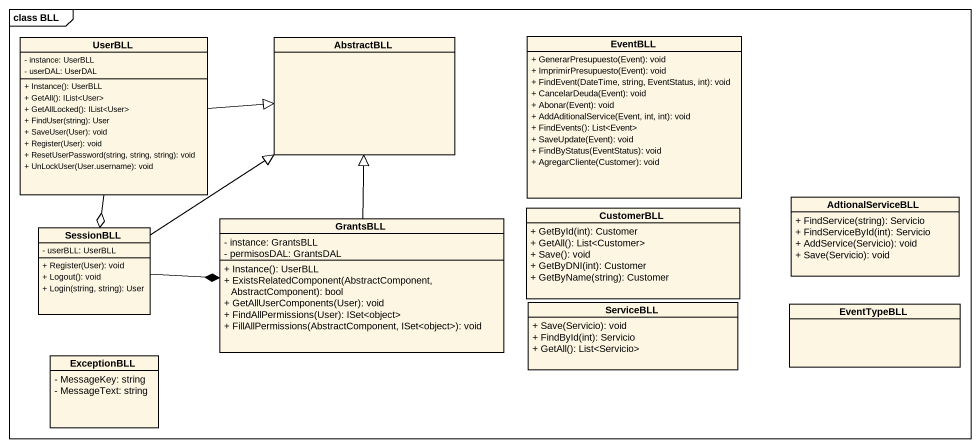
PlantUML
@startuml
mainframe class BLL
hide circle
hide empty members
skinparam classAttributeIconSize 0
class UserBLL {
  - instance: UserBLL
  - userDAL: UserDAL
  + Instance(): UserBLL
  + GetAll(): IList<User>
  + GetAllLocked(): IList<User>
  + FindUser(string): User
  + SaveUser(User): void
  + Register(User): void
  + ResetUserPassword(string, string, string): void
  + UnLockUser(User.username): void
}
class AbstractBLL
class EventBLL {
  + GenerarPresupuesto(Event): void
  + ImprimirPresupuesto(Event): void
  + FindEvent(DateTime, string, EventStatus, int): void
  + CancelarDeuda(Event): void
  + Abonar(Event): void
  + AddAditionalService(Event, int, int): void
  + FindEvents(): List<Event>
  + SaveUpdate(Event): void
  + FindByStatus(EventStatus): void
  + AgregarCliente(Customer): void
}
class CustomerBLL {
  + GetById(int): Customer
  + GetAll(): List<Customer>
  + Save(): void
  + GetByDNI(int): Customer
  + GetByName(string): Customer
}
class AdtionalServiceBLL {
  + FindService(string): Servicio
  + FindServiceById(int): Servicio
  + AddService(Servicio): void
  + Save(Servicio): void
}
class SessionBLL {
  - userBLL: UserBLL
  + Register(User): void
  + Logout(): void
  + Login(string, string): User
}
class GrantsBLL {
  - instance: GrantsBLL
  - permisosDAL: GrantsDAL
  + Instance(): UserBLL
  + ExistsRelatedComponent(AbstractComponent, AbstractComponent): bool
  + GetAllUserComponents(User): void
  + FindAllPermissions(User): ISet<object>
  + FillAllPermissions(AbstractComponent, ISet<object>): void
}
class ServiceBLL {
  + Save(Servicio): void
  + FindById(int): Servicio
  + GetAll(): List<Servicio>
}
class EventTypeBLL
class ExceptionBLL {
  - MessageKey: string
  - MessageText: string
}
UserBLL -right-|> AbstractBLL
UserBLL --o SessionBLL
SessionBLL -up-|> AbstractBLL
SessionBLL -right-* GrantsBLL
GrantsBLL -up-|> AbstractBLL
@enduml
